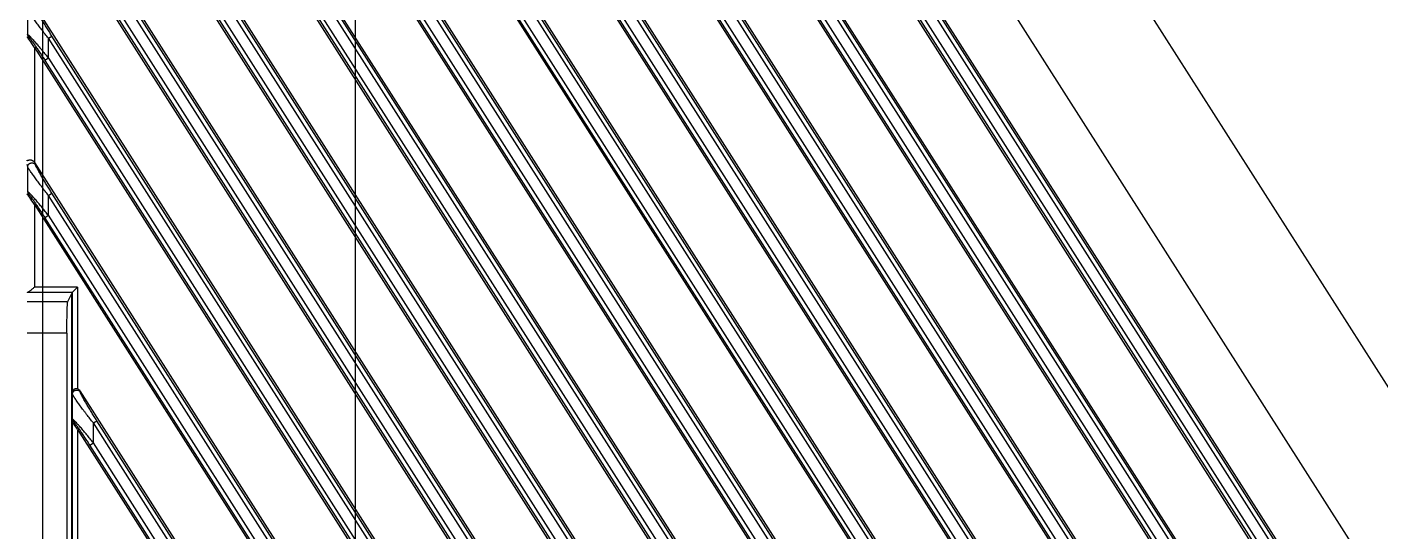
# Model space of a CAD drawing. Header units: millimetres. Extents: x 562 to 17351, y 2396 to 6995.
# Drawn here: x 14538.8 to 14668.7, y 4992.8 to 5041.3 of the extents above; entities that cross this region are included whole.
import ezdxf

# ---------------------------------------------------------------- set-up
doc = ezdxf.new("R2010")
doc.units = ezdxf.units.MM

# ---------------------------------------------------------------- blocks, each defined once
blk = doc.blocks.new('DTGCNV')
at = {"color": 7, "linetype": 'Continuous'}
for p, q in [((12719.01, 4978.83), (12910.96, 4677.53)), ((12735.19, 4973.91), (12923.33, 4678.59)), ((12903.91, 4677.66), (12717.35, 4970.49)), ((12902.32, 4679.06), (12718.67, 4967.34)), ((12902.66, 4679.27), (12719.01, 4967.55)), ((12717.32, 4966.45), (12901.38, 4677.53)), ((12718.33, 4965.21), (12900.77, 4678.84)), ((12718.67, 4965.42), (12901.1, 4679.06)), ((12894.31, 4677.66), (12717.35, 4955.42)), ((12892.72, 4679.06), (12718.67, 4952.26)), ((12893.06, 4679.27), (12719.01, 4952.48)), ((12717.32, 4951.38), (12891.78, 4677.53)), ((12718.67, 4950.35), (12891.5, 4679.06)), ((12718.33, 4950.13), (12891.16, 4678.84)), ((12887.42, 4673.4), (12717.35, 4940.34)), ((12886.2, 4674.96), (12719.01, 4937.4)), ((12717.32, 4936.3), (12884.81, 4673.4)), ((12885.86, 4674.75), (12718.67, 4937.19)), ((12884.3, 4674.53), (12718.33, 4935.06)), ((12884.64, 4674.75), (12718.67, 4935.27)), ((12877.81, 4673.4), (12717.35, 4925.27)), ((12876.26, 4674.75), (12718.67, 4922.11)), ((12876.59, 4674.96), (12719.01, 4922.32)), ((12717.32, 4921.23), (12875.2, 4673.4)), ((12874.7, 4674.53), (12718.33, 4919.98)), ((12875.04, 4674.75), (12718.67, 4920.19)), ((12868.21, 4673.4), (12717.35, 4910.19)), ((12866.65, 4674.75), (12718.67, 4907.04)), ((12866.99, 4674.96), (12719.01, 4907.25)), ((12865.1, 4674.53), (12718.33, 4904.91)), ((12865.43, 4674.75), (12718.67, 4905.12)), ((12721.45, 4899.66), (12865.6, 4673.4)), ((12858.6, 4673.4), (12721.7, 4888.29)), ((12857.38, 4674.96), (12723.32, 4885.41)), ((12721.45, 4884.59), (12853.36, 4677.53)), ((12857.05, 4674.75), (12722.98, 4885.2)), ((12855.49, 4674.53), (12722.64, 4883.07)), ((12855.83, 4674.75), (12722.98, 4883.28)), ((12846.29, 4677.66), (12721.7, 4873.22)), ((12844.7, 4679.06), (12722.98, 4870.12)), ((12845.04, 4679.27), (12723.32, 4870.33)), ((12721.45, 4869.51), (12843.76, 4677.53)), ((12722.64, 4867.99), (12843.14, 4678.84)), ((12722.98, 4868.2), (12843.48, 4679.06)), ((12717.92, 4859.98), (12834.15, 4677.53)), ((12836.68, 4677.66), (12720.44, 4860.12)), ((12719.18, 4858.35), (12833.54, 4678.84)), ((12719.51, 4858.57), (12833.87, 4679.06)), ((12835.09, 4679.06), (12720.73, 4858.57)), ((12835.43, 4679.27), (12721.07, 4858.78)), ((12827.08, 4677.66), (12717.35, 4849.89)), ((12825.49, 4679.06), (12718.67, 4846.73)), ((12825.83, 4679.27), (12719.01, 4846.95)), ((12717.32, 4845.85), (12824.55, 4677.53)), ((12718.33, 4844.6), (12823.93, 4678.84)), ((12718.67, 4844.82), (12824.27, 4679.06)), ((12817.47, 4677.66), (12717.35, 4834.81)), ((12716.68, 4832.01), (12716.68, 4834.4)), ((12716.62, 4831.99), (12716.68, 4832.01)), ((12716.63, 4831.76), (12716.74, 4831.79)), ((12718.67, 4831.66), (12719.01, 4831.87)), ((12718.67, 4829.74), (12718.67, 4831.66)), ((12815.89, 4679.06), (12718.67, 4831.66)), ((12816.22, 4679.27), (12719.01, 4831.87)), ((12717.32, 4830.77), (12717.32, 4819.79)), ((12717.32, 4830.77), (12814.94, 4677.53)), ((12718.67, 4829.74), (12718.33, 4829.53)), ((12718.67, 4829.74), (12814.67, 4679.06)), ((12718.33, 4829.53), (12814.33, 4678.84)), ((12716.68, 4819.32), (12716.62, 4819.53)), ((12716.68, 4816.93), (12716.68, 4819.32)), ((12717.41, 4819.54), (12717.35, 4819.74)), ((12810.58, 4673.4), (12717.35, 4819.74)), ((12716.68, 4816.93), (12716.62, 4816.91)), ((12716.63, 4816.69), (12716.74, 4816.72)), ((12718.67, 4816.58), (12719.01, 4816.8)), ((12718.67, 4814.67), (12718.67, 4816.58)), ((12809.03, 4674.75), (12718.67, 4816.58)), ((12809.36, 4674.96), (12719.01, 4816.8)), ((12717.32, 4815.7), (12717.32, 4807.77)), ((12717.32, 4815.7), (12807.97, 4673.4)), ((12718.33, 4814.45), (12718.67, 4814.67)), ((12807.47, 4674.53), (12718.33, 4814.45)), ((12807.81, 4674.75), (12718.67, 4814.67)), ((12721.45, 4807.77), (12717.32, 4807.77)), ((12721.45, 4807.77), (12720.95, 4807.27)), ((12721.45, 4807.77), (12721.45, 4798.02)), ((12720.49, 4806.35), (12716.62, 4806.35)), ((12720.95, 4807.27), (12716.66, 4807.27)), ((12720.95, 4807.27), (12720.49, 4806.35)), ((12720.87, 4807.1), (12720.87, 4767.8)), ((12720.95, 4807.27), (12720.95, 4797.72)), ((12720.42, 4803.35), (12716.62, 4803.35)), ((12720.42, 4803.35), (12720.42, 4771.54)), ((12720.98, 4797.51), (12720.95, 4797.72)), ((12720.98, 4795.08), (12720.98, 4797.51)), ((12721.72, 4797.72), (12721.7, 4797.84)), ((12800.98, 4673.4), (12721.7, 4797.84)), ((12720.95, 4794.96), (12720.98, 4795.08)), ((12720.95, 4794.96), (12720.95, 4782.64)), ((12721.02, 4794.77), (12721.04, 4794.87)), ((12722.98, 4794.74), (12723.32, 4794.96)), ((12722.98, 4792.83), (12722.98, 4794.74)), ((12799.42, 4674.75), (12722.98, 4794.74)), ((12799.76, 4674.96), (12723.32, 4794.96)), ((12721.45, 4794.13), (12721.45, 4782.94)), ((12721.45, 4794.13), (12798.37, 4673.4)), ((12722.64, 4792.61), (12722.98, 4792.83)), ((12797.87, 4674.53), (12722.64, 4792.61)), ((12798.2, 4674.75), (12722.98, 4792.83))]:
    blk.add_line(p, q, dxfattribs=at)
for centre, radius, start, end in [((12717.08, 4832.01), 0.402, 180.1282, 212.3718), ((12717.08, 4816.93), 0.402, 180.1282, 212.3718), ((12721.38, 4795.09), 0.396, 180.208, 212.9741)]:
    blk.add_arc(centre, radius, start, end, dxfattribs=at)
for centre, major_axis, ratio, start_param, end_param in [((12717.32, 4830.66), (-0.7, 1.1), 0.046753, -1.496981, -0.118001), ((12717.02, 4819.51), (-0.117, 0.402), 0.954439, -1.274405, -1.134443), ((12717.32, 4815.59), (-0.7, 1.1), 0.046753, -1.496981, -0.118001), ((12717.32, 4807.26), (0.7, 0), 0.052408, 2.812592, 3.141593), ((12720.49, 4803.35), (0, 3), 0.026186, 0.05236, 1.570796), ((12721.45, 4807.27), (0.5, 0), 0.052408, 3.089233, 3.115413), ((12721.37, 4797.62), (-0.052, 0.405), 0.97951, -1.123245, -0.349373), ((12721.45, 4794.05), (-0.499, 0.789), 0.046753, -1.496981, -0.460321)]:
    blk.add_ellipse(centre, major_axis=major_axis, ratio=ratio, start_param=start_param, end_param=end_param, dxfattribs=at)
for points, knots in [([(12718.67, 4831.66), (12718.56, 4831.79), (12718.35, 4832.06), (12718.04, 4832.46), (12717.79, 4832.79), (12717.6, 4833.05), (12717.45, 4833.24), (12717.32, 4833.42), (12717.19, 4833.6), (12717.07, 4833.77), (12716.96, 4833.93), (12716.87, 4834.06), (12716.82, 4834.15), (12716.78, 4834.21), (12716.74, 4834.27), (12716.71, 4834.32), (12716.7, 4834.36), (12716.68, 4834.38), (12716.68, 4834.39), (12716.68, 4834.4)], [0, 0, 0, 0, 0.151037, 0.300586, 0.447016, 0.518439, 0.588237, 0.655992, 0.721178, 0.783101, 0.840848, 0.893205, 0.916879, 0.938573, 0.958018, 0.974928, 0.989013, 0.994909, 1, 1, 1, 1]), ([(12719.01, 4831.87), (12718.92, 4832), (12718.76, 4832.26), (12718.52, 4832.65), (12718.32, 4832.97), (12718.17, 4833.22), (12718.06, 4833.41), (12717.95, 4833.59), (12717.85, 4833.77), (12717.75, 4833.95), (12717.66, 4834.11), (12717.59, 4834.24), (12717.53, 4834.34), (12717.5, 4834.41), (12717.47, 4834.47), (12717.45, 4834.52), (12717.43, 4834.56), (12717.42, 4834.59), (12717.41, 4834.61), (12717.41, 4834.61)], [0, 0, 0, 0, 0.145071, 0.289149, 0.431131, 0.500908, 0.569567, 0.636803, 0.702211, 0.76523, 0.825074, 0.880596, 0.906233, 0.930094, 0.951832, 0.971044, 0.987264, 0.994099, 1, 1, 1, 1]), ([(12716.62, 4831.76), (12716.62, 4831.76), (12716.62, 4831.76), (12716.62, 4831.76), (12716.62, 4831.76), (12716.62, 4831.77), (12716.62, 4831.77), (12716.63, 4831.76), (12716.63, 4831.76), (12716.63, 4831.76), (12716.63, 4831.76)], [0, 0, 0, 0, 0.134296, 0.239838, 0.325336, 0.408088, 0.50825, 0.637794, 0.80127, 1, 1, 1, 1]), ([(12716.68, 4832.01), (12716.68, 4832.01), (12716.68, 4832.01), (12716.69, 4832), (12716.7, 4832), (12716.71, 4831.99), (12716.73, 4831.98), (12716.75, 4831.97), (12716.78, 4831.94), (12716.82, 4831.91), (12716.86, 4831.86), (12716.91, 4831.81), (12716.96, 4831.76), (12717.02, 4831.7), (12717.1, 4831.61), (12717.21, 4831.49), (12717.34, 4831.34), (12717.48, 4831.18), (12717.62, 4831.02), (12717.77, 4830.84), (12717.92, 4830.67), (12718.07, 4830.49), (12718.22, 4830.3), (12718.42, 4830.06), (12718.57, 4829.87), (12718.67, 4829.74)], [0, 0, 0, 0, 0.002036, 0.004765, 0.008306, 0.012701, 0.017956, 0.024063, 0.038745, 0.05652, 0.077106, 0.100208, 0.125538, 0.152825, 0.181822, 0.244102, 0.310933, 0.381227, 0.454167, 0.529124, 0.605619, 0.683271, 0.76177, 0.840872, 1, 1, 1, 1]), ([(12716.74, 4831.79), (12716.74, 4831.79), (12716.74, 4831.79), (12716.75, 4831.79), (12716.75, 4831.79), (12716.76, 4831.78), (12716.77, 4831.78), (12716.78, 4831.76), (12716.8, 4831.75), (12716.81, 4831.74), (12716.84, 4831.71), (12716.87, 4831.67), (12716.91, 4831.63), (12716.95, 4831.57), (12717, 4831.51), (12717.04, 4831.45), (12717.11, 4831.35), (12717.2, 4831.23), (12717.31, 4831.08), (12717.42, 4830.92), (12717.53, 4830.75), (12717.64, 4830.59), (12717.76, 4830.41), (12717.87, 4830.24), (12717.99, 4830.06), (12718.14, 4829.83), (12718.26, 4829.65), (12718.33, 4829.53)], [0, 0, 0, 0, 0.001988, 0.003277, 0.004801, 0.008605, 0.013451, 0.019328, 0.026206, 0.034036, 0.042764, 0.062675, 0.085465, 0.110691, 0.137955, 0.166932, 0.197336, 0.261568, 0.329268, 0.399486, 0.471568, 0.545042, 0.619552, 0.694837, 0.77068, 0.84692, 1, 1, 1, 1]), ([(12717.32, 4819.79), (12717.3, 4819.8), (12717.27, 4819.84), (12717.21, 4819.88), (12717.15, 4819.91), (12717.08, 4819.94), (12717.02, 4819.95), (12716.95, 4819.96), (12716.89, 4819.96), (12716.84, 4819.96), (12716.8, 4819.95), (12716.77, 4819.94), (12716.74, 4819.94), (12716.71, 4819.93), (12716.69, 4819.92), (12716.68, 4819.92), (12716.66, 4819.92), (12716.65, 4819.91), (12716.64, 4819.91), (12716.63, 4819.92), (12716.63, 4819.92), (12716.62, 4819.93), (12716.62, 4819.94), (12716.62, 4819.95), (12716.62, 4819.96)], [0, 0, 0, 0, 0.092092, 0.18383, 0.274482, 0.363041, 0.448376, 0.529457, 0.605459, 0.675766, 0.739913, 0.769539, 0.797439, 0.847676, 0.869774, 0.889641, 0.907107, 0.922074, 0.934647, 0.945489, 0.956057, 0.968087, 0.982675, 1, 1, 1, 1]), ([(12716.68, 4819.32), (12716.68, 4819.34), (12716.68, 4819.38), (12716.7, 4819.44), (12716.73, 4819.5), (12716.76, 4819.55), (12716.8, 4819.6), (12716.85, 4819.64), (12716.91, 4819.67), (12716.97, 4819.69), (12717.03, 4819.7), (12717.09, 4819.71), (12717.16, 4819.7), (12717.22, 4819.69), (12717.28, 4819.66), (12717.33, 4819.63), (12717.37, 4819.59), (12717.4, 4819.55), (12717.41, 4819.54)], [0, 0, 0, 0, 0.061113, 0.122614, 0.184534, 0.246921, 0.309743, 0.372936, 0.436398, 0.5, 0.563602, 0.627064, 0.690257, 0.753079, 0.815466, 0.877386, 0.938887, 1, 1, 1, 1]), ([(12718.67, 4816.58), (12718.56, 4816.72), (12718.35, 4816.98), (12718.04, 4817.38), (12717.79, 4817.71), (12717.6, 4817.97), (12717.45, 4818.16), (12717.32, 4818.35), (12717.19, 4818.53), (12717.07, 4818.7), (12716.96, 4818.86), (12716.87, 4818.98), (12716.82, 4819.07), (12716.78, 4819.14), (12716.74, 4819.19), (12716.71, 4819.24), (12716.7, 4819.28), (12716.68, 4819.31), (12716.68, 4819.32), (12716.68, 4819.32)], [0, 0, 0, 0, 0.151037, 0.300586, 0.447016, 0.518439, 0.588237, 0.655992, 0.721178, 0.783101, 0.840848, 0.893205, 0.916879, 0.938573, 0.958018, 0.974928, 0.989013, 0.994909, 1, 1, 1, 1]), ([(12719.01, 4816.8), (12718.92, 4816.93), (12718.76, 4817.19), (12718.52, 4817.57), (12718.32, 4817.89), (12718.17, 4818.15), (12718.06, 4818.33), (12717.95, 4818.52), (12717.85, 4818.7), (12717.75, 4818.87), (12717.66, 4819.03), (12717.59, 4819.17), (12717.53, 4819.26), (12717.5, 4819.33), (12717.47, 4819.39), (12717.45, 4819.45), (12717.43, 4819.49), (12717.42, 4819.52), (12717.41, 4819.53), (12717.41, 4819.54)], [0, 0, 0, 0, 0.145071, 0.289149, 0.431131, 0.500908, 0.569567, 0.636803, 0.702211, 0.76523, 0.825074, 0.880596, 0.906233, 0.930094, 0.951832, 0.971044, 0.987264, 0.994099, 1, 1, 1, 1]), ([(12716.62, 4816.68), (12716.62, 4816.68), (12716.62, 4816.69), (12716.62, 4816.69), (12716.62, 4816.69), (12716.62, 4816.69), (12716.62, 4816.69), (12716.63, 4816.69), (12716.63, 4816.69), (12716.63, 4816.69), (12716.63, 4816.69)], [0, 0, 0, 0, 0.134296, 0.239838, 0.325336, 0.408088, 0.50825, 0.637794, 0.80127, 1, 1, 1, 1]), ([(12718.67, 4814.67), (12718.57, 4814.79), (12718.42, 4814.98), (12718.22, 4815.23), (12718.07, 4815.41), (12717.92, 4815.59), (12717.77, 4815.77), (12717.62, 4815.94), (12717.48, 4816.11), (12717.34, 4816.27), (12717.21, 4816.42), (12717.1, 4816.54), (12717.02, 4816.63), (12716.96, 4816.68), (12716.91, 4816.74), (12716.86, 4816.79), (12716.82, 4816.83), (12716.78, 4816.87), (12716.75, 4816.89), (12716.73, 4816.91), (12716.71, 4816.92), (12716.7, 4816.92), (12716.69, 4816.93), (12716.68, 4816.93), (12716.68, 4816.93), (12716.68, 4816.93)], [0, 0, 0, 0, 0.159125, 0.238223, 0.316727, 0.394381, 0.470878, 0.545834, 0.61877, 0.689065, 0.755896, 0.818173, 0.847169, 0.874456, 0.899785, 0.922889, 0.943475, 0.96125, 0.975933, 0.982041, 0.987297, 0.991693, 0.995234, 0.997964, 1, 1, 1, 1]), ([(12718.33, 4814.45), (12718.26, 4814.57), (12718.14, 4814.75), (12717.99, 4814.99), (12717.87, 4815.16), (12717.76, 4815.34), (12717.64, 4815.51), (12717.53, 4815.68), (12717.42, 4815.84), (12717.31, 4816), (12717.2, 4816.16), (12717.11, 4816.28), (12717.04, 4816.37), (12717, 4816.44), (12716.95, 4816.5), (12716.91, 4816.55), (12716.87, 4816.6), (12716.84, 4816.63), (12716.81, 4816.66), (12716.8, 4816.68), (12716.78, 4816.69), (12716.77, 4816.7), (12716.76, 4816.71), (12716.75, 4816.71), (12716.75, 4816.72), (12716.74, 4816.72), (12716.74, 4816.72), (12716.74, 4816.72)], [0, 0, 0, 0, 0.153079, 0.229318, 0.305164, 0.380451, 0.454965, 0.528436, 0.600519, 0.670738, 0.738434, 0.802663, 0.833068, 0.862042, 0.889307, 0.914531, 0.937321, 0.957232, 0.96596, 0.973791, 0.980669, 0.986547, 0.991394, 0.995199, 0.996723, 0.998012, 1, 1, 1, 1]), ([(12716.66, 4807.27), (12716.66, 4807.27), (12716.67, 4807.28), (12716.68, 4807.28), (12716.69, 4807.29), (12716.71, 4807.3), (12716.74, 4807.31), (12716.78, 4807.33), (12716.81, 4807.36), (12716.87, 4807.4), (12716.94, 4807.46), (12717.03, 4807.53), (12717.13, 4807.61), (12717.22, 4807.69), (12717.29, 4807.75), (12717.32, 4807.77)], [0, 0, 0, 0, 0.013463, 0.028958, 0.046471, 0.065932, 0.110248, 0.160922, 0.216933, 0.277361, 0.408429, 0.549248, 0.696374, 0.84732, 1, 1, 1, 1]), ([(12721.45, 4798.02), (12721.42, 4798.02), (12721.35, 4798.03), (12721.25, 4798.02), (12721.16, 4797.99), (12721.09, 4797.95), (12721.03, 4797.9), (12720.99, 4797.84), (12720.96, 4797.78), (12720.95, 4797.74), (12720.95, 4797.72)], [0, 0, 0, 0, 0.160899, 0.314742, 0.456494, 0.584742, 0.700638, 0.806545, 0.905309, 1, 1, 1, 1]), ([(12720.98, 4797.51), (12720.98, 4797.53), (12720.98, 4797.57), (12721, 4797.63), (12721.02, 4797.69), (12721.06, 4797.74), (12721.1, 4797.79), (12721.15, 4797.83), (12721.21, 4797.86), (12721.27, 4797.88), (12721.33, 4797.9), (12721.39, 4797.9), (12721.46, 4797.89), (12721.52, 4797.88), (12721.58, 4797.85), (12721.63, 4797.82), (12721.68, 4797.77), (12721.7, 4797.74), (12721.72, 4797.72)], [0, 0, 0, 0, 0.061771, 0.123674, 0.185724, 0.247974, 0.310429, 0.373081, 0.435901, 0.498841, 0.561846, 0.62485, 0.687789, 0.750605, 0.813254, 0.8757, 0.937956, 1, 1, 1, 1]), ([(12722.98, 4794.74), (12722.87, 4794.88), (12722.65, 4795.16), (12722.39, 4795.5), (12722.18, 4795.77), (12722.02, 4795.97), (12721.87, 4796.17), (12721.73, 4796.37), (12721.59, 4796.56), (12721.46, 4796.74), (12721.34, 4796.91), (12721.25, 4797.05), (12721.18, 4797.15), (12721.13, 4797.22), (12721.09, 4797.29), (12721.06, 4797.35), (12721.03, 4797.4), (12721.01, 4797.44), (12720.99, 4797.46), (12720.99, 4797.48), (12720.98, 4797.49), (12720.98, 4797.5), (12720.98, 4797.51)], [0, 0, 0, 0, 0.154445, 0.30727, 0.382534, 0.456692, 0.529432, 0.600377, 0.669045, 0.734822, 0.796897, 0.854183, 0.880595, 0.905226, 0.927827, 0.94811, 0.965769, 0.980485, 0.986646, 0.991965, 0.996419, 1, 1, 1, 1]), ([(12723.32, 4794.96), (12723.23, 4795.09), (12723.06, 4795.36), (12722.86, 4795.69), (12722.69, 4795.95), (12722.57, 4796.15), (12722.46, 4796.34), (12722.34, 4796.53), (12722.23, 4796.72), (12722.13, 4796.9), (12722.03, 4797.08), (12721.95, 4797.22), (12721.89, 4797.33), (12721.85, 4797.4), (12721.82, 4797.47), (12721.79, 4797.54), (12721.76, 4797.6), (12721.74, 4797.64), (12721.73, 4797.67), (12721.72, 4797.69), (12721.72, 4797.71), (12721.72, 4797.72), (12721.72, 4797.72)], [0, 0, 0, 0, 0.147854, 0.294636, 0.367264, 0.439153, 0.510088, 0.579799, 0.647935, 0.714028, 0.777425, 0.83718, 0.86528, 0.891898, 0.916748, 0.939475, 0.959663, 0.976821, 0.984101, 0.990427, 0.995741, 1, 1, 1, 1]), ([(12720.95, 4794.96), (12720.95, 4794.94), (12720.96, 4794.91), (12720.97, 4794.86), (12720.99, 4794.81), (12721.01, 4794.78), (12721.02, 4794.77)], [0, 0, 0, 0, 0.23991, 0.484403, 0.736695, 1, 1, 1, 1]), ([(12722.98, 4792.83), (12722.88, 4792.96), (12722.67, 4793.21), (12722.41, 4793.53), (12722.2, 4793.78), (12722.05, 4793.96), (12721.9, 4794.14), (12721.76, 4794.31), (12721.64, 4794.45), (12721.54, 4794.55), (12721.47, 4794.63), (12721.41, 4794.7), (12721.35, 4794.77), (12721.29, 4794.83), (12721.23, 4794.89), (12721.18, 4794.94), (12721.13, 4794.98), (12721.09, 4795.02), (12721.06, 4795.05), (12721.04, 4795.07), (12721.02, 4795.08), (12721.01, 4795.08), (12721, 4795.09), (12721, 4795.09), (12720.99, 4795.09), (12720.99, 4795.09), (12720.98, 4795.09), (12720.98, 4795.09), (12720.98, 4795.09), (12720.98, 4795.08)], [0, 0, 0, 0, 0.163599, 0.325517, 0.405208, 0.483611, 0.560291, 0.634699, 0.706102, 0.740385, 0.773533, 0.805367, 0.835691, 0.864271, 0.890851, 0.915138, 0.936821, 0.955575, 0.97109, 0.977548, 0.983108, 0.987753, 0.991491, 0.994362, 0.995508, 0.996494, 0.997369, 0.998198, 1, 1, 1, 1]), ([(12722.64, 4792.61), (12722.56, 4792.74), (12722.45, 4792.92), (12722.29, 4793.16), (12722.17, 4793.34), (12722.05, 4793.52), (12721.93, 4793.7), (12721.82, 4793.87), (12721.7, 4794.04), (12721.61, 4794.18), (12721.53, 4794.28), (12721.48, 4794.36), (12721.42, 4794.44), (12721.37, 4794.51), (12721.32, 4794.57), (12721.27, 4794.64), (12721.23, 4794.7), (12721.19, 4794.75), (12721.15, 4794.79), (12721.12, 4794.82), (12721.1, 4794.84), (12721.09, 4794.86), (12721.07, 4794.87), (12721.07, 4794.87), (12721.06, 4794.88), (12721.05, 4794.88), (12721.05, 4794.88), (12721.05, 4794.88), (12721.05, 4794.88), (12721.04, 4794.87), (12721.04, 4794.87), (12721.04, 4794.87)], [0, 0, 0, 0, 0.15694, 0.235083, 0.312792, 0.389889, 0.466133, 0.541222, 0.614757, 0.686184, 0.720877, 0.754726, 0.78758, 0.819246, 0.849499, 0.878053, 0.90457, 0.928641, 0.949798, 0.96753, 0.974953, 0.981338, 0.986644, 0.990849, 0.993984, 0.99519, 0.9962, 0.997085, 0.997946, 0.99889, 1, 1, 1, 1])]:
    blk.add_open_spline(points, degree=3, knots=knots, dxfattribs=at)
blk = doc.blocks.new('*U61')
blk.add_blockref('DTGCNV', (-13016.62, -4845.2))
blk = doc.blocks.new('*U62')
at = {"color": 0, "linetype": 'ByBlock', "lineweight": -2, "transparency": 16777216}
blk.add_blockref('*U61', (2400, 1012.5), dxfattribs=at)
blk = doc.blocks.new('dfx')
at = {"color": 114, "linetype": 'Continuous', "lineweight": -3, "true_color": 0x139b48}
for p, q in [((13125.98, 8283.73), (13125.98, 8771.23)), ((13155.98, 8283.73), (13155.98, 8771.23))]:
    blk.add_line(p, q, dxfattribs=at)
blk = doc.blocks.new('*U142')
blk.add_blockref('dfx', (-13416.98, -8530.48))
blk = doc.blocks.new('*U143')
at = {"color": 0, "linetype": 'ByBlock', "lineweight": -2, "transparency": 16777216}
blk.add_blockref('*U142', (2400, 675), dxfattribs=at)

msp = doc.modelspace()

# ---------------------------------------------------------------- block references
for name, p in [('*U62', (12438.816, 4041.217)), ('*U143', (12431.316, 4211.467))]:
    msp.add_blockref(name, p)

doc.saveas('drawing.dxf')
